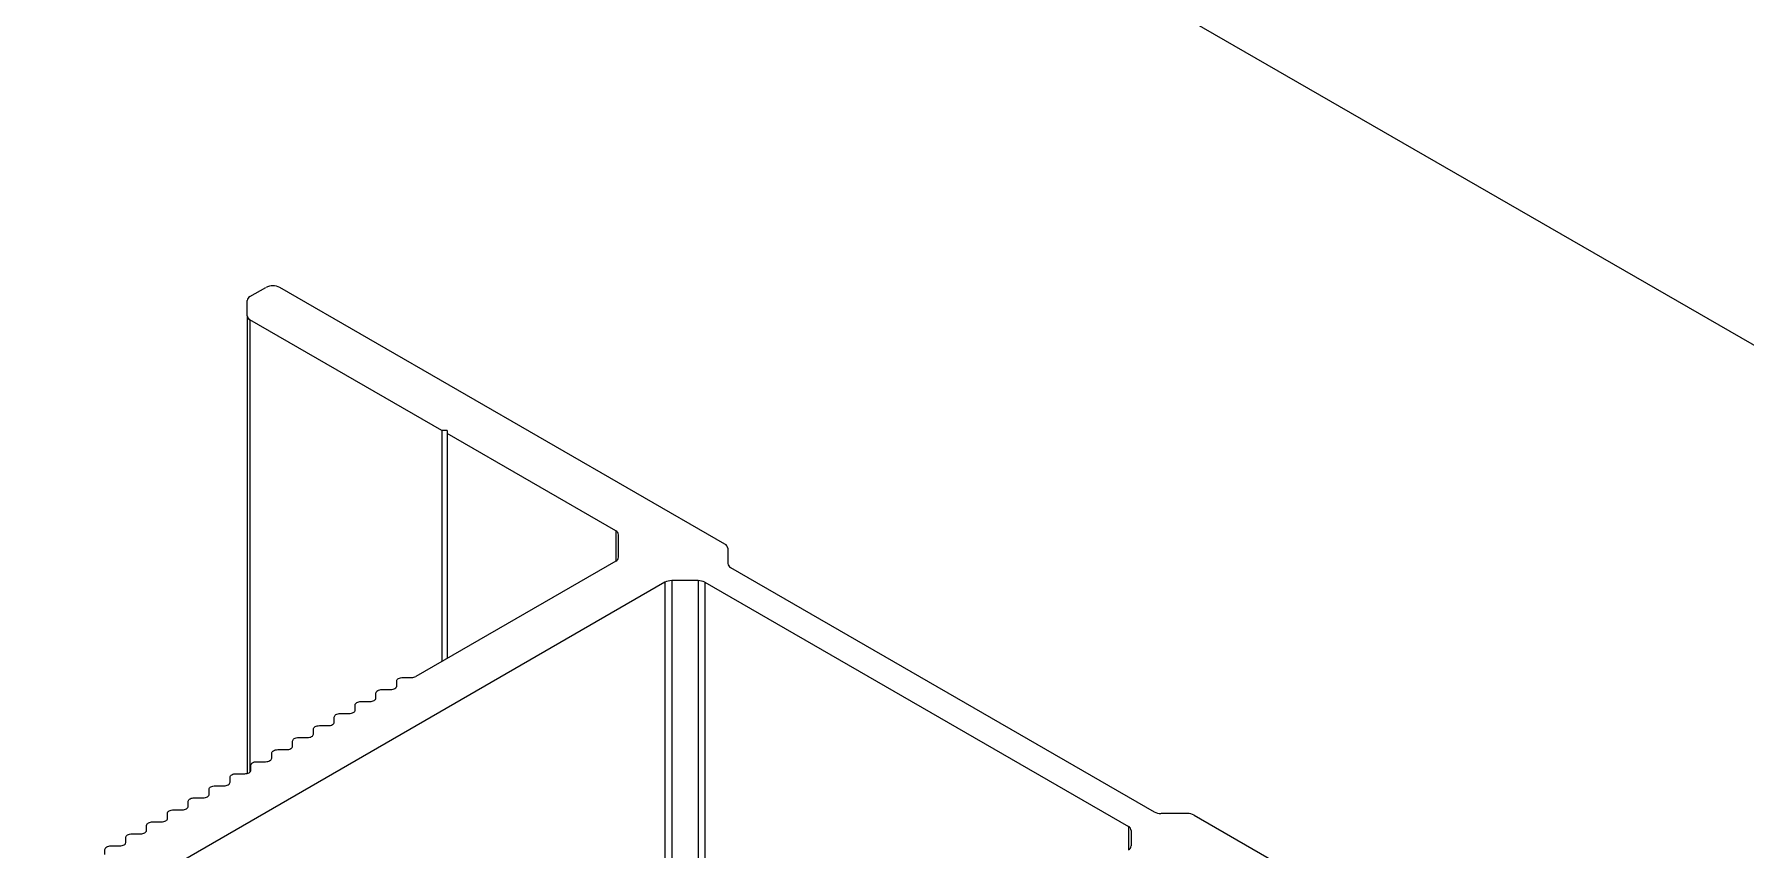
# Model space of a CAD drawing. Header units: millimetres. Extents: x 39 to 459, y 26 to 647.
# Drawn here: x 94.302 to 96.416, y 209.256 to 210.264 of the extents above; entities that cross this region are included whole.
import ezdxf

# ---------------------------------------------------------------- set-up
doc = ezdxf.new("R2010")
doc.units = ezdxf.units.MM
doc.layers.add('ANTET', color=7, linetype='Continuous')

# ---------------------------------------------------------------- blocks, each defined once
blk = doc.blocks.new('Griyaj Montajı')
at = {"color": 7, "linetype": 'Continuous', "lineweight": 15}
for p, q in [((11080.9452, 2100.6738), (11055.9518, 2115.1022)), ((11077.5193, 2101.6133), (11077.5193, 2101.6321)), ((11077.5228, 2101.6369), (11077.5426, 2101.6484)), ((11078.1098, 2101.3308), (11077.5596, 2101.6484)), ((11077.5193, 2101.6133), (11077.5193, 2101.0476)), ((11077.7601, 2101.4714), (11077.5228, 2101.6084)), ((11077.7664, 2101.4714), (11077.7601, 2101.4714)), ((11077.7601, 2101.4714), (11077.7601, 2101.1861)), ((11077.7664, 2101.4714), (11077.7664, 2101.4678)), ((11077.9748, 2101.3475), (11077.7664, 2101.4678)), ((11077.7664, 2101.4678), (11077.7664, 2101.1898)), ((11077.9783, 2101.3149), (11077.9783, 2101.3426)), ((11078.1133, 2101.3259), (11078.1133, 2101.3071)), ((11077.9748, 2101.31), (11077.7278, 2101.1675)), ((11078.1168, 2101.3022), (11078.6401, 2101.0002)), ((11078.0355, 2101.2839), (11077.2732, 2100.8438)), ((11078.0765, 2101.2859), (11078.044, 2101.2859)), ((11078.085, 2101.2839), (11078.6083, 2100.9818)), ((11077.7117, 2101.1662), (11077.7225, 2101.1662)), ((11077.6785, 2101.1408), (11077.6785, 2101.147)), ((11077.686, 2101.1513), (11077.6967, 2101.1513)), ((11077.7042, 2101.1556), (11077.7042, 2101.1619)), ((11077.6527, 2101.1259), (11077.6527, 2101.1321)), ((11077.6602, 2101.1364), (11077.671, 2101.1364)), ((11077.6012, 2101.0962), (11077.6012, 2101.1024)), ((11077.6087, 2101.1067), (11077.6194, 2101.1067)), ((11077.6269, 2101.111), (11077.6269, 2101.1172)), ((11077.6344, 2101.1216), (11077.6452, 2101.1216)), ((11077.5754, 2101.0813), (11077.5754, 2101.0875)), ((11077.5829, 2101.0918), (11077.5937, 2101.0918)), ((11077.5314, 2101.0621), (11077.5422, 2101.0621)), ((11077.5497, 2101.0664), (11077.5497, 2101.0726)), ((11077.5572, 2101.077), (11077.5679, 2101.077)), ((11077.4982, 2101.0367), (11077.4982, 2101.0429)), ((11077.5057, 2101.0472), (11077.5164, 2101.0472)), ((11077.5239, 2101.0516), (11077.5239, 2101.0578)), ((11077.4541, 2101.0175), (11077.4649, 2101.0175)), ((11077.4724, 2101.0218), (11077.4724, 2101.028)), ((11077.4799, 2101.0324), (11077.4907, 2101.0324)), ((11077.4209, 2100.9921), (11077.4209, 2100.9983)), ((11077.4284, 2101.0026), (11077.4391, 2101.0026)), ((11077.4466, 2101.0069), (11077.4466, 2101.0132)), ((11078.6811, 2100.9981), (11078.6486, 2100.9981)), ((11078.6896, 2100.9961), (11079.2397, 2100.6785)), ((11077.3951, 2100.9772), (11077.3951, 2100.9834)), ((11077.4026, 2100.9878), (11077.4134, 2100.9878)), ((11078.6118, 2100.9769), (11078.6118, 2100.9581)), ((11077.3436, 2100.9475), (11077.3436, 2100.9537)), ((11077.3511, 2100.958), (11077.3619, 2100.958)), ((11077.3694, 2100.9623), (11077.3694, 2100.9686)), ((11077.3769, 2100.9729), (11077.3876, 2100.9729))]:
    blk.add_line(p, q, dxfattribs=at)
at = {"color": 8, "linetype": 'Continuous', "lineweight": 15}
for p, q in [((11077.5228, 2101.6084), (11077.5228, 2101.0493)), ((11077.9748, 2101.3475), (11077.9748, 2101.31)), ((11078.0355, 2101.2839), (11078.0355, 2100.6226)), ((11078.044, 2101.2859), (11078.044, 2100.6275)), ((11078.0765, 2101.2859), (11078.0765, 2100.6462)), ((11078.085, 2101.2839), (11078.085, 2100.6511)), ((11078.6083, 2100.9818), (11078.6083, 2100.9532))]:
    blk.add_line(p, q, dxfattribs=at)
at = {"color": 7, "linetype": 'Continuous', "lineweight": 15, "flags": 128}
for points in [[(11077.7042, 2101.1619), (11077.7044, 2101.1627), (11077.7048, 2101.1635), (11077.7055, 2101.1643), (11077.7064, 2101.1649), (11077.7075, 2101.1655), (11077.7088, 2101.1659), (11077.7103, 2101.1661), (11077.7117, 2101.1662)], [(11077.6785, 2101.147), (11077.6786, 2101.1478), (11077.679, 2101.1486), (11077.6797, 2101.1494), (11077.6807, 2101.15), (11077.6818, 2101.1506), (11077.6831, 2101.151), (11077.6845, 2101.1512), (11077.686, 2101.1513)], [(11077.6967, 2101.1513), (11077.6982, 2101.1514), (11077.6996, 2101.1516), (11077.7009, 2101.152), (11077.702, 2101.1526), (11077.703, 2101.1532), (11077.7036, 2101.154), (11077.7041, 2101.1548), (11077.7042, 2101.1556)], [(11077.6452, 2101.1216), (11077.6467, 2101.1217), (11077.6481, 2101.1219), (11077.6494, 2101.1223), (11077.6505, 2101.1228), (11077.6514, 2101.1235), (11077.6521, 2101.1242), (11077.6526, 2101.1251), (11077.6527, 2101.1259)], [(11077.6527, 2101.1321), (11077.6528, 2101.133), (11077.6533, 2101.1338), (11077.654, 2101.1345), (11077.6549, 2101.1352), (11077.656, 2101.1357), (11077.6573, 2101.1361), (11077.6587, 2101.1364), (11077.6602, 2101.1364)], [(11077.671, 2101.1364), (11077.6724, 2101.1365), (11077.6738, 2101.1368), (11077.6751, 2101.1372), (11077.6763, 2101.1377), (11077.6772, 2101.1384), (11077.6779, 2101.1391), (11077.6783, 2101.1399), (11077.6785, 2101.1408)], [(11077.6012, 2101.1024), (11077.6013, 2101.1032), (11077.6018, 2101.104), (11077.6024, 2101.1048), (11077.6034, 2101.1054), (11077.6045, 2101.106), (11077.6058, 2101.1064), (11077.6072, 2101.1066), (11077.6087, 2101.1067)], [(11077.6194, 2101.1067), (11077.6209, 2101.1068), (11077.6223, 2101.107), (11077.6236, 2101.1074), (11077.6247, 2101.108), (11077.6257, 2101.1086), (11077.6264, 2101.1094), (11077.6268, 2101.1102), (11077.6269, 2101.111)], [(11077.6269, 2101.1172), (11077.6271, 2101.1181), (11077.6275, 2101.1189), (11077.6282, 2101.1197), (11077.6291, 2101.1203), (11077.6303, 2101.1208), (11077.6316, 2101.1212), (11077.633, 2101.1215), (11077.6344, 2101.1216)], [(11077.5679, 2101.077), (11077.5694, 2101.077), (11077.5708, 2101.0773), (11077.5721, 2101.0777), (11077.5732, 2101.0782), (11077.5742, 2101.0789), (11077.5749, 2101.0796), (11077.5753, 2101.0805), (11077.5754, 2101.0813)], [(11077.5754, 2101.0875), (11077.5756, 2101.0884), (11077.576, 2101.0892), (11077.5767, 2101.0899), (11077.5776, 2101.0906), (11077.5788, 2101.0911), (11077.5801, 2101.0915), (11077.5815, 2101.0918), (11077.5829, 2101.0918)], [(11077.5937, 2101.0918), (11077.5952, 2101.0919), (11077.5966, 2101.0922), (11077.5979, 2101.0926), (11077.599, 2101.0931), (11077.5999, 2101.0938), (11077.6006, 2101.0945), (11077.601, 2101.0953), (11077.6012, 2101.0962)], [(11077.5239, 2101.0578), (11077.5241, 2101.0586), (11077.5245, 2101.0594), (11077.5252, 2101.0602), (11077.5261, 2101.0608), (11077.5272, 2101.0614), (11077.5285, 2101.0618), (11077.53, 2101.062), (11077.5314, 2101.0621)], [(11077.5422, 2101.0621), (11077.5436, 2101.0622), (11077.545, 2101.0624), (11077.5463, 2101.0628), (11077.5475, 2101.0634), (11077.5484, 2101.064), (11077.5491, 2101.0648), (11077.5495, 2101.0656), (11077.5497, 2101.0664)], [(11077.5497, 2101.0726), (11077.5498, 2101.0735), (11077.5502, 2101.0743), (11077.5509, 2101.075), (11077.5519, 2101.0757), (11077.553, 2101.0762), (11077.5543, 2101.0766), (11077.5557, 2101.0769), (11077.5572, 2101.077)], [(11077.4982, 2101.0429), (11077.4983, 2101.0437), (11077.4987, 2101.0446), (11077.4994, 2101.0453), (11077.5004, 2101.046), (11077.5015, 2101.0465), (11077.5028, 2101.0469), (11077.5042, 2101.0471), (11077.5057, 2101.0472)], [(11077.5164, 2101.0472), (11077.5179, 2101.0473), (11077.5193, 2101.0476), (11077.5206, 2101.048), (11077.5217, 2101.0485), (11077.5227, 2101.0492), (11077.5233, 2101.0499), (11077.5238, 2101.0507), (11077.5239, 2101.0516)], [(11077.4466, 2101.0132), (11077.4468, 2101.014), (11077.4472, 2101.0148), (11077.4479, 2101.0156), (11077.4488, 2101.0162), (11077.45, 2101.0168), (11077.4513, 2101.0172), (11077.4527, 2101.0174), (11077.4541, 2101.0175)], [(11077.4649, 2101.0175), (11077.4664, 2101.0176), (11077.4678, 2101.0178), (11077.4691, 2101.0182), (11077.4702, 2101.0188), (11077.4711, 2101.0194), (11077.4718, 2101.0202), (11077.4723, 2101.021), (11077.4724, 2101.0218)], [(11077.4724, 2101.028), (11077.4725, 2101.0289), (11077.473, 2101.0297), (11077.4737, 2101.0304), (11077.4746, 2101.0311), (11077.4757, 2101.0316), (11077.477, 2101.032), (11077.4784, 2101.0323), (11077.4799, 2101.0324)], [(11077.4907, 2101.0324), (11077.4921, 2101.0324), (11077.4935, 2101.0327), (11077.4948, 2101.0331), (11077.496, 2101.0336), (11077.4969, 2101.0343), (11077.4976, 2101.035), (11077.498, 2101.0358), (11077.4982, 2101.0367)], [(11077.4209, 2100.9983), (11077.421, 2100.9991), (11077.4215, 2100.9999), (11077.4221, 2101.0007), (11077.4231, 2101.0014), (11077.4242, 2101.0019), (11077.4255, 2101.0023), (11077.4269, 2101.0025), (11077.4284, 2101.0026)], [(11077.4391, 2101.0026), (11077.4406, 2101.0027), (11077.442, 2101.0029), (11077.4433, 2101.0033), (11077.4444, 2101.0039), (11077.4454, 2101.0045), (11077.4461, 2101.0053), (11077.4465, 2101.0061), (11077.4466, 2101.0069)], [(11077.3876, 2100.9729), (11077.3891, 2100.973), (11077.3905, 2100.9732), (11077.3918, 2100.9736), (11077.3929, 2100.9741), (11077.3939, 2100.9748), (11077.3946, 2100.9756), (11077.395, 2100.9764), (11077.3951, 2100.9772)], [(11077.3951, 2100.9834), (11077.3953, 2100.9843), (11077.3957, 2100.9851), (11077.3964, 2100.9858), (11077.3973, 2100.9865), (11077.3985, 2100.987), (11077.3998, 2100.9874), (11077.4012, 2100.9877), (11077.4026, 2100.9878)], [(11077.4134, 2100.9878), (11077.4148, 2100.9878), (11077.4163, 2100.9881), (11077.4176, 2100.9885), (11077.4187, 2100.989), (11077.4196, 2100.9897), (11077.4203, 2100.9904), (11077.4207, 2100.9912), (11077.4209, 2100.9921)], [(11077.3436, 2100.9537), (11077.3438, 2100.9545), (11077.3442, 2100.9553), (11077.3449, 2100.9561), (11077.3458, 2100.9567), (11077.3469, 2100.9573), (11077.3482, 2100.9577), (11077.3496, 2100.9579), (11077.3511, 2100.958)], [(11077.3619, 2100.958), (11077.3633, 2100.9581), (11077.3647, 2100.9583), (11077.366, 2100.9587), (11077.3672, 2100.9593), (11077.3681, 2100.9599), (11077.3688, 2100.9607), (11077.3692, 2100.9615), (11077.3694, 2100.9623)], [(11077.3694, 2100.9686), (11077.3695, 2100.9694), (11077.3699, 2100.9702), (11077.3706, 2100.971), (11077.3716, 2100.9716), (11077.3727, 2100.9722), (11077.374, 2100.9726), (11077.3754, 2100.9728), (11077.3769, 2100.9729)]]:
    blk.add_lwpolyline(points, dxfattribs=at)
at = {"color": 7, "linetype": 'Continuous', "lineweight": 15}
for centre, radius, start, end in [((11077.5253, 2101.6315), 0.00603, 114.3509, 174.3167), ((11077.5511, 2101.632), 0.0184, 62.6087, 117.3962), ((11077.5253, 2101.6139), 0.00603, 185.6777, 245.6271), ((11077.9723, 2101.342), 0.00603, 5.6788, 65.6374), ((11077.9723, 2101.3155), 0.00603, 294.3729, 354.3223), ((11078.1073, 2101.3253), 0.00603, 5.6777, 65.6271), ((11078.1193, 2101.3077), 0.00604, 185.7338, 245.61), ((11078.0437, 2101.2686), 0.0173, 88.8692, 118.0328), ((11078.0768, 2101.2686), 0.0173, 61.9583, 91.1475), ((11077.7227, 2101.177), 0.0108, 268.8483, 298.0298), ((11078.6482, 2101.0154), 0.0173, 241.9672, 271.1308), ((11078.6814, 2100.9808), 0.0173, 61.9606, 91.1506), ((11078.6058, 2100.9763), 0.00603, 5.6777, 65.6271), ((11078.6058, 2100.9587), 0.00603, 294.3729, 354.3223)]:
    blk.add_arc(centre, radius, start, end, dxfattribs=at)

msp = doc.modelspace()

# ---------------------------------------------------------------- block references
at = {"layer": 'ANTET', "color": 0}
msp.add_blockref('Griyaj Montajı', (-10982.9547, -1891.697), dxfattribs=at)

doc.saveas('drawing.dxf')
